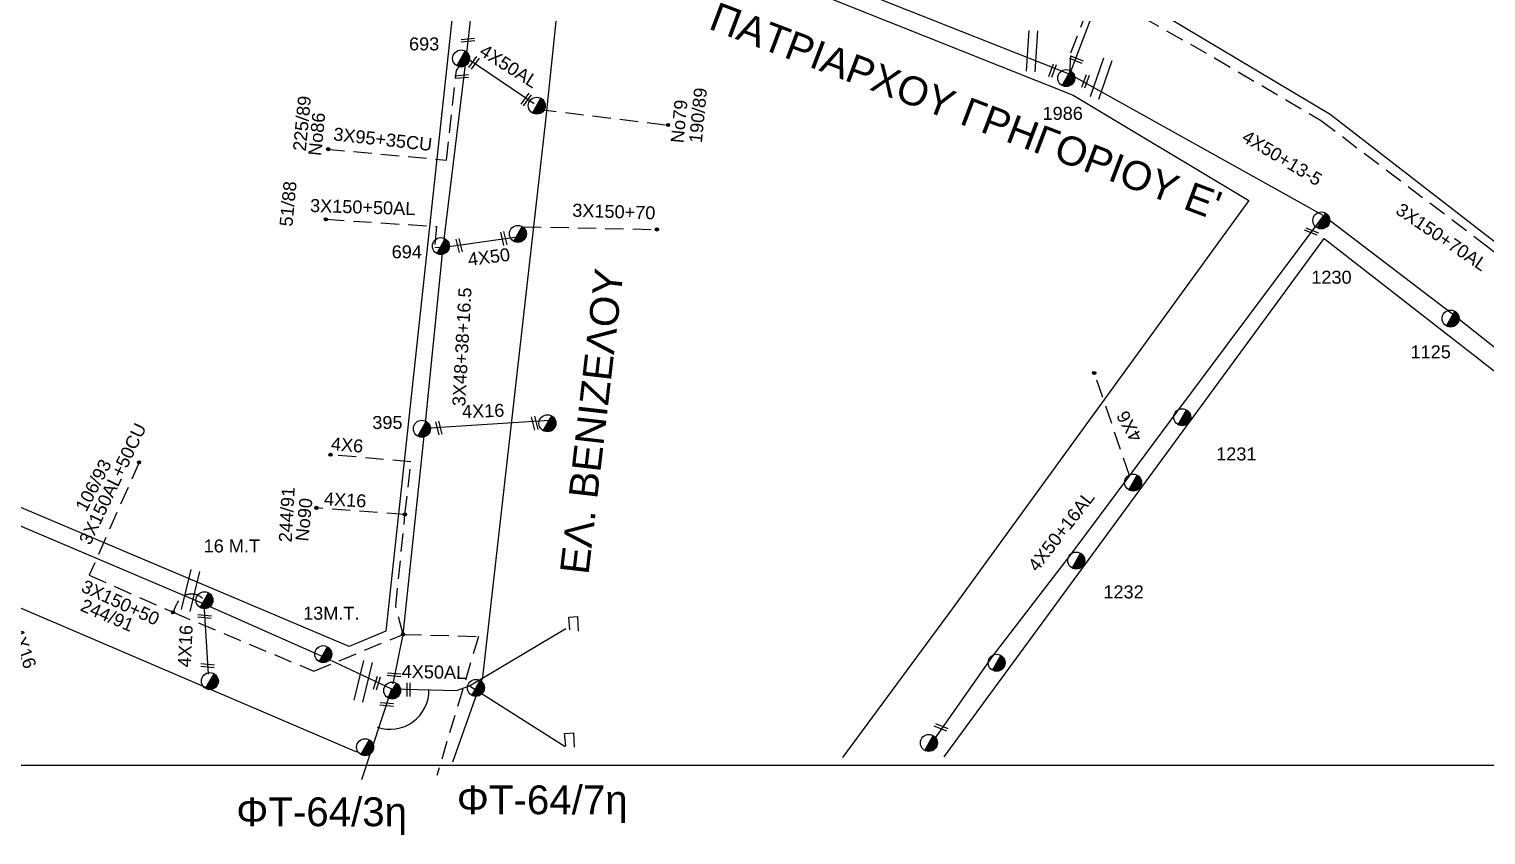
# Model space of a CAD drawing. Header units: millimetres. Extents: x 839 to 3144, y 747 to 1790.
# Drawn here: x 1814.2 to 2016.4, y 754.1 to 865.8 of the extents above; entities that cross this region are included whole.
import ezdxf
from ezdxf.enums import TextEntityAlignment as Align

# ---------------------------------------------------------------- set-up
doc = ezdxf.new("R2010")
doc.units = ezdxf.units.MM
doc.linetypes.add('DASHED', pattern=[19.05, 12.7, -6.35])
for name, color, linetype in [('Γέφυρες Εναερίου Δικτύου', 7, 'DASHED'), ('Γυμνά εναέρια ΧΤ (3Φ)   4x50AL', 7, 'Continuous'), ('Γυμνά εναέρια ΧΤ και ΦΟΠ (3Φ)   4x50+16AL', 7, 'Continuous'), ('Εναέρια παροχή ΧΤ 4x16', 7, 'SYN_LINE'), ('Επιγραφές - Σχήματα', 7, 'Continuous'), ('Καλώδια ΧΤ   3x150+50AL', 7, 'DASHED'), ('Καλώδια ΧΤ   3x150+70AL', 7, 'DASHED'), ('Καλώδια ΧΤ   3x150AL+50CU', 7, 'DASHED'), ('Καλώδια ΧΤ   3x48+38+16.5', 7, 'DASHED'), ('Καλώδια ΧΤ   3x82+57+13-5', 7, 'Continuous'), ('Καλώδια ΧΤ   3x95+35CU', 7, 'DASHED'), ('Καλώδια ΧΤ   4x16AL', 7, 'DASHED'), ('Καλώδια ΧΤ   4x50+13-5', 7, 'Continuous'), ('Μηχανική τομή', 7, 'Continuous'), ('Στύλος ΦΜ', 7, 'Continuous'), ('Στύλος ΦΜ @ 1', 7, 'Continuous'), ('Συνδέσεις', 7, 'Continuous'), ('Τομή', 7, 'Continuous'), ('Υπόβαθρο ΔΕΗ', 7, 'Continuous'), ('Υπόγεια καλώδια Παροχών ΧΤ   4x6', 7, 'DASHED')]:
    doc.layers.add(name, color=color, linetype=linetype)
doc.styles.get("Standard").update_dxf_attribs({"font": 'ARIAL.TTF'})
doc.linetypes.add('SYN_LINE', pattern='A,0.5,-0.0001,["/\\/\\/\\/",Standard,S=0.1,R=0,X=0,Y=-0.05],-0.25', length=0.7501)

# ---------------------------------------------------------------- blocks, each defined once
blk = doc.blocks.new('ΥΠΑΡΧΩΝ ΤΣΙΜΕΝΤΕΝΙΟΣ ΣΤΥΛΟΣ')
at = {"layer": 'Στύλος ΦΜ'}
blk.add_hatch(color=7, dxfattribs=at).paths.add_polyline_path([(-1.29, -2.28, 0.574793), (2.62, 0, 0.268822), (1.3, 2.27)])
at = {"layer": 'Στύλος ΦΜ', "color": 7}
blk.add_line((-1.29, -2.28), (1.3, 2.27), dxfattribs=at)
blk.add_circle((0, 0), 2.62, dxfattribs=at)
at = {"layer": 'Στύλος ΦΜ', "flags": 4}
for tag, p in [('ΑΡΙΘΜΟΣ', (-4.68, 8.05)), ('ΤΥΠΟΣ', (-4.91, 3.03))]:
    blk.add_attdef(tag, p, '', height=4, dxfattribs=at)
blk = doc.blocks.new('ΤΟΜΗ')
at = {"layer": 'Τομή', "ltscale": 40}
for p, q in [((-5.68, 0), (5.68, 0)), ((5.68, -2.33), (-5.68, -2.33))]:
    blk.add_line(p, q, dxfattribs=at)
blk = doc.blocks.new('_ΣΥΝΔΕΣΗ')
at = {"layer": 'Συνδέσεις', "linetype": 'SYN_LINE', "ltscale": 40}
blk.add_hatch(color=256, dxfattribs=at).paths.add_polyline_path([(0.5, -0.01, 1), (-0.5, -0.01, 1)])
at = {"layer": 'Συνδέσεις'}
blk.add_circle((0, -0.01), 0.5, dxfattribs=at)
blk = doc.blocks.new('ΜΗΧΑΝΙΚΗ ΤΟΜΗ')
at = {"layer": 'Μηχανική τομή', "ltscale": 40}
for p, q in [((-1.89, 0.78), (1.89, 0.78)), ((1.89, 0), (-1.89, 0))]:
    blk.add_line(p, q, dxfattribs=at)
blk = doc.blocks.new('A$C3F94617C')
at = {"layer": 'Μηχανική τομή', "xscale": 0.5, "yscale": 0.5, "zscale": 0.5}
blk.add_blockref('ΜΗΧΑΝΙΚΗ ΤΟΜΗ', (0.95, 0), dxfattribs=at)

msp = doc.modelspace()

# ---------------------------------------------------------------- linework, layer by layer
at = {"layer": 'Γέφυρες Εναερίου Δικτύου', "color": 30, "ltscale": 0.2}
msp.add_lwpolyline([(1884.84, 854.74), (1902.89, 852.54)], dxfattribs=at)
at = {"layer": 'Γέφυρες Εναερίου Δικτύου', "color": 30, "linetype": 'Continuous', "ltscale": 0.2}
msp.add_lwpolyline([(1871.49, 835.56), (1882.24, 837.1)], dxfattribs=at)
at = {"layer": 'Γέφυρες Εναερίου Δικτύου', "color": 62, "ltscale": 0.2}
for points in [[(1834.17, 784.94), (1853.71, 776.77), (1866.09, 781.86)], [(1866.09, 781.86), (1876.57, 781.59), (1870.77, 762.28)]]:
    msp.add_lwpolyline(points, dxfattribs=at)
at = {"layer": 'Γέφυρες Εναερίου Δικτύου', "color": 6, "linetype": 'SYN_LINE', "ltscale": 15}
for points in [[(1875.33, 774.73), (1888.67, 782.7)], [(1875.33, 774.73), (1888.58, 766.34)]]:
    msp.add_lwpolyline(points, dxfattribs=at)
at = {"layer": 'Γέφυρες Εναερίου Δικτύου', "color": 6, "linetype": 'Continuous', "ltscale": 0.2}
msp.add_lwpolyline([(1864.48, 774.3), (1860.33, 761.7)], dxfattribs=at)
at = {"layer": 'Γυμνά εναέρια ΧΤ (3Φ)   4x50AL', "color": 30, "linetype": 'Continuous', "ltscale": 0.2}
msp.add_lwpolyline([(1874.87, 861.91), (1884.29, 855.51)], dxfattribs=at)
at = {"layer": 'Γυμνά εναέρια ΧΤ (3Φ)   4x50AL', "color": 6, "linetype": 'Continuous', "ltscale": 0.2}
msp.add_lwpolyline([(1864.48, 774.3), (1873.52, 774.09), (1875.33, 774.73)], dxfattribs=at)
at = {"layer": 'Γυμνά εναέρια ΧΤ και ΦΟΠ (3Φ)   4x50+16AL', "color": 2, "ltscale": 0.2}
msp.add_lwpolyline([(1958.63, 859.61), (1971.33, 892.94), (1981.35, 918.83)], dxfattribs=at)
at = {"layer": 'Γυμνά εναέρια ΧΤ και ΦΟΠ (3Φ)   4x50+16AL', "color": 85, "ltscale": 0.2}
msp.add_lwpolyline([(1993.86, 839.99), (1973.47, 812.69), (1966.92, 803.91), (1958.64, 792.82), (1948, 779.01), (1939.52, 766.92)], dxfattribs=at)
at = {"layer": 'Εναέρια παροχή ΧΤ 4x16', "color": 62, "linetype": 'DASHED', "ltscale": 0.2}
msp.add_lwpolyline([(1866.09, 781.86), (1865.08, 785.77), (1866.36, 798.51), (1854.07, 799.42)], dxfattribs=at)
at = {"layer": 'Εναέρια παροχή ΧΤ 4x16', "color": 27, "ltscale": 20}
msp.add_lwpolyline([(1838.42, 786.12), (1839.05, 776.37)], dxfattribs=at)
at = {"layer": 'Επιγραφές - Σχήματα'}
msp.add_lwpolyline([(875.79, 1777.39), (2904.25, 1777.39), (2904.25, 763.69), (875.79, 763.69)], close=True, dxfattribs=at)
at = {"layer": 'Επιγραφές - Σχήματα', "linetype": 'Continuous', "ltscale": 0.2}
for points in [[(1889.23, 782.49), (1889.08, 784.25), (1890.32, 784.34), (1890.41, 782.34)], [(1888.67, 766.36), (1888.52, 768.12), (1889.76, 768.21), (1889.84, 766.21)]]:
    msp.add_lwpolyline(points, dxfattribs=at)
msp.add_arc((1864.26, 774.13), 5.43, 251.0202, 1.2494, dxfattribs=at)
at = {"layer": 'Καλώδια ΧΤ   3x150+50AL', "color": 30, "ltscale": 0.2}
msp.add_lwpolyline([(1855.39, 839.46), (1870.72, 838.48), (1870.49, 835.6), (1871.66, 835.55)], dxfattribs=at)
at = {"layer": 'Καλώδια ΧΤ   3x150+70AL', "color": 1, "ltscale": 0.2}
msp.add_lwpolyline([(1958.63, 859.61), (1958.79, 862.56), (1962.13, 871.28), (1978.71, 861.86), (1993.44, 853.23), (2015.69, 836.4), (2031.8, 823.92), (2031.98, 822.55, 0.491744), (2036.46, 819.93), (2047.35, 811.66), (2047.48, 809.67, 0.41348), (2053.3, 804.57, 0.714856), (2055.25, 811.75, -3.261792)], format="xyb", dxfattribs=at)
at = {"layer": 'Καλώδια ΧΤ   3x150+70AL', "color": 30, "ltscale": 0.2}
msp.add_lwpolyline([(1882.55, 837.79), (1882.74, 838.44), (1901.34, 838.05)], dxfattribs=at)
at = {"layer": 'Καλώδια ΧΤ   3x150AL+50CU', "color": 62, "ltscale": 0.2}
msp.add_lwpolyline([(1829.46, 805.75), (1822.52, 790.09), (1834.17, 784.94), (1834.67, 786.12, -0.51876), (1838.24, 786.87, -2.199682)], format="xyb", dxfattribs=at)
at = {"layer": 'Καλώδια ΧΤ   3x48+38+16.5', "color": 30, "linetype": 'Continuous', "ltscale": 0.2}
msp.add_lwpolyline([(1864.74, 775), (1866.09, 781.86), (1869.06, 809.86), (1871.61, 835.17), (1874.8, 861.29), (1878.31, 892.36)], dxfattribs=at)
at = {"layer": 'Καλώδια ΧΤ   3x82+57+13-5', "color": 27, "ltscale": 0.2}
msp.add_lwpolyline([(1767.89, 815.35), (1790.04, 806.24), (1805.38, 800.14), (1838.42, 786.12), (1855.04, 778.74), (1864.48, 774.3)], dxfattribs=at)
at = {"layer": 'Καλώδια ΧΤ   3x95+35CU', "color": 30, "ltscale": 0.2}
msp.add_lwpolyline([(1855.43, 849.21), (1872.12, 847.67), (1873.51, 860.12), (1874.55, 861.59)], dxfattribs=at)
at = {"layer": 'Καλώδια ΧΤ   4x16AL', "color": 30, "linetype": 'SYN_LINE', "ltscale": 15}
msp.add_lwpolyline([(1869.13, 810.5), (1886.43, 811.6)], dxfattribs=at)
at = {"layer": 'Καλώδια ΧΤ   4x50+13-5', "color": 173, "ltscale": 0.2}
msp.add_lwpolyline([(1878.31, 892.36), (1891.8, 885.93), (1924.93, 872.95), (1958.63, 859.61)], dxfattribs=at)
at = {"layer": 'Καλώδια ΧΤ   4x50+13-5', "color": 85, "ltscale": 0.2}
msp.add_lwpolyline([(1958.63, 859.61), (1993.86, 839.99), (2011.57, 826.5), (2029.36, 812.42), (2050.29, 808)], dxfattribs=at)
at = {"layer": 'Υπόβαθρο ΔΕΗ'}
for points in [[(2050.4, 811.01), (2082.56, 882.05), (2041.78, 902.15), (2046, 911.27), (2086.97, 891.23), (2119.56, 962.8), (2025.87, 1002.07), (1991.13, 915.75), (1971.99, 867.64), (1994.78, 854.07), (2050.4, 811.01)], [(1863.71, 782.32), (1858.59, 780.21), (1778.65, 814.01), (1807.58, 887.53), (1815.09, 906.8), (1875.37, 890.31), (1863.71, 782.32)], [(1872.99, 764.18), (1877.16, 775.95), (1885.89, 853.15), (1888.76, 880.74), (1892.31, 883.33), (1959.1, 856.7), (1983.51, 842.05), (1942.32, 785.44), (1927.1, 764.81)], [(1941.21, 764.88), (1993.96, 836.78), (2043.69, 798.1), (2022, 764.22)], [(1757.89, 763.99), (1773.39, 802.47), (1859.62, 765.56)]]:
    msp.add_lwpolyline(points, dxfattribs=at)
at = {"layer": 'Υπόγεια καλώδια Παροχών ΧΤ   4x6', "color": 85, "ltscale": 0.2}
msp.add_lwpolyline([(1966.92, 803.91), (1962.06, 818.14)], dxfattribs=at)
at = {"layer": 'Υπόγεια καλώδια Παροχών ΧΤ   4x6', "color": 62, "ltscale": 0.2}
msp.add_lwpolyline([(1866.36, 798.51), (1867.19, 805.82), (1856.03, 806.8)], dxfattribs=at)

# ---------------------------------------------------------------- block references
at = {"layer": 'Επιγραφές - Σχήματα', "ltscale": 0.2}
for p, rotation in [((1874.17, 864.04), 5.299121002562312), ((1875.54, 860.29), 54.09944570136616), ((1958.61, 861.77), 338.3146598903933), ((1873.31, 858.98), 5.29912100256211), ((1956.1, 859.13), 70.16309264669293), ((1960.67, 857.64), 70.16309264669293), ((1882.78, 855.2), 54.09944570136616), ((1880.48, 835.93), 104.0555688471416), ((1991.24, 837.94), 338.3146598903933), ((1874.29, 834.96), 104.0555688471416), ((1871.47, 809.63), 104.0555688471415), ((1884.78, 810.3), 104.0555688471416), ((1839.51, 784.46), 174.7889752441883), ((1839.93, 777.64), 174.7889752441883), ((1865.8, 776.38), 174.7889752441883), ((1862.54, 776.07), 253.5672198617582), ((1866.64, 775.14), 270.1472871412829), ((1864.79, 772.27), 174.7889752441883), ((1939.83, 769.15), 338.3146598903931)]:
    msp.add_blockref('A$C3F94617C', p, dxfattribs=dict(at, rotation=rotation))
at = {"layer": 'Στύλος ΦΜ @ 1', "ltscale": 40}
ref = msp.add_blockref('ΥΠΑΡΧΩΝ ΤΣΙΜΕΝΤΕΝΙΟΣ ΣΤΥΛΟΣ', (1874.15, 861.78), dxfattribs=dict(at, xscale=0.4499999999998181, yscale=0.4499999999998181, zscale=0.4499999999998181))
ref.add_attrib('ΤΥΠΟΣ', '693', (1866.92, 862.9), dxfattribs={"layer": 'Στύλος ΦΜ', "height": 1.8, "flags": 4})
ref = msp.add_blockref('ΥΠΑΡΧΩΝ ΤΣΙΜΕΝΤΕΝΙΟΣ ΣΤΥΛΟΣ', (1958.15, 859.06), dxfattribs=dict(at, xscale=0.4499999999998181, yscale=0.4499999999998181, zscale=0.4499999999998181))
ref.add_attrib('ΤΥΠΟΣ', '1986', (1954.86, 853.26), dxfattribs={"layer": 'Στύλος ΦΜ', "height": 1.8, "flags": 4})
at = {"layer": 'Στύλος ΦΜ @ 1', "ltscale": 40, "xscale": 0.4499999999998181, "yscale": 0.4499999999998181, "zscale": 0.4499999999998181}
for p in [(1884.65, 855.23), (1882.03, 837.44), (1886.14, 811.16), (1967.43, 802.94), (1948.49, 777.94), (1839.27, 775.39), (1864.58, 774.08), (1876.2, 774.45), (1860.83, 766.21), (1939.08, 766.81)]:
    msp.add_blockref('ΥΠΑΡΧΩΝ ΤΣΙΜΕΝΤΕΝΙΟΣ ΣΤΥΛΟΣ', p, dxfattribs=at)
at = {"layer": 'Στύλος ΦΜ @ 1', "ltscale": 40}
ref = msp.add_blockref('ΥΠΑΡΧΩΝ ΤΣΙΜΕΝΤΕΝΙΟΣ ΣΤΥΛΟΣ', (1993.56, 839.31), dxfattribs=dict(at, xscale=0.4499999999998181, yscale=0.4499999999998181, zscale=0.4499999999998181))
ref.add_attrib('ΤΥΠΟΣ', '1230', (1992.17, 830.53), dxfattribs={"layer": 'Στύλος ΦΜ', "height": 1.8, "flags": 4})
ref = msp.add_blockref('ΥΠΑΡΧΩΝ ΤΣΙΜΕΝΤΕΝΙΟΣ ΣΤΥΛΟΣ', (1871.34, 835.75), dxfattribs=dict(at, xscale=0.4499999999998181, yscale=0.4499999999998181, zscale=0.4499999999998181))
ref.add_attrib('ΤΥΠΟΣ', '694', (1864.51, 834.05), dxfattribs={"layer": 'Στύλος ΦΜ', "height": 1.8, "flags": 4})
ref = msp.add_blockref('ΥΠΑΡΧΩΝ ΤΣΙΜΕΝΤΕΝΙΟΣ ΣΤΥΛΟΣ', (2011.51, 825.7), dxfattribs=dict(at, xscale=0.4499999999998181, yscale=0.4499999999998181, zscale=0.4499999999998181))
ref.add_attrib('ΤΥΠΟΣ', '1125', (2005.94, 820.17), dxfattribs={"layer": 'Στύλος ΦΜ', "height": 1.8, "flags": 4})
ref = msp.add_blockref('ΥΠΑΡΧΩΝ ΤΣΙΜΕΝΤΕΝΙΟΣ ΣΤΥΛΟΣ', (1974.25, 812.01), dxfattribs=dict(at, xscale=0.4499999999998181, yscale=0.4499999999998181, zscale=0.4499999999998181))
ref.add_attrib('ΤΥΠΟΣ', '1231', (1978.96, 806.01), dxfattribs={"layer": 'Στύλος ΦΜ', "height": 1.8, "flags": 4})
ref = msp.add_blockref('ΥΠΑΡΧΩΝ ΤΣΙΜΕΝΤΕΝΙΟΣ ΣΤΥΛΟΣ', (1868.7, 810.41), dxfattribs=dict(at, xscale=0.4499999999998181, yscale=0.4499999999998181, zscale=0.4499999999998181))
ref.add_attrib('ΤΥΠΟΣ', '395', (1861.82, 810.37), dxfattribs={"layer": 'Στύλος ΦΜ', "height": 1.8, "flags": 4})
ref = msp.add_blockref('ΥΠΑΡΧΩΝ ΤΣΙΜΕΝΤΕΝΙΟΣ ΣΤΥΛΟΣ', (1838.52, 786.62), dxfattribs=dict(at, xscale=0.4499999999998181, yscale=0.4499999999998181, zscale=0.4499999999998181))
ref.add_attrib('ΤΥΠΟΣ', '16 M.T', (1838.41, 793.24), dxfattribs={"layer": 'Στύλος ΦΜ', "height": 1.8, "flags": 4})
ref = msp.add_blockref('ΥΠΑΡΧΩΝ ΤΣΙΜΕΝΤΕΝΙΟΣ ΣΤΥΛΟΣ', (1959.54, 792.11), dxfattribs=dict(at, xscale=0.4499999999998181, yscale=0.4499999999998181, zscale=0.4499999999998181))
ref.add_attrib('ΤΥΠΟΣ', '1232', (1963.31, 786.87), dxfattribs={"layer": 'Στύλος ΦΜ', "height": 1.8, "flags": 4})
ref = msp.add_blockref('ΥΠΑΡΧΩΝ ΤΣΙΜΕΝΤΕΝΙΟΣ ΣΤΥΛΟΣ', (1855.02, 779.13), dxfattribs=dict(at, xscale=0.4499999999998181, yscale=0.4499999999998181, zscale=0.4499999999998181))
ref.add_attrib('ΤΥΠΟΣ', '13Μ.Τ.', (1852.22, 783.91), dxfattribs={"layer": 'Στύλος ΦΜ', "height": 1.8, "flags": 4})
at = {"layer": 'Συνδέσεις', "xscale": 0.4500000000000455, "yscale": 0.4500000000000455, "zscale": 0.4500000000000455}
for p in [(1902.87, 852.55), (1855.7, 849.2), (1855.38, 839.47), (1901.33, 838.06), (1962.04, 818.15), (1856.02, 806.81), (1829.44, 805.75), (1854.06, 799.43), (1866.35, 798.52), (1834.15, 784.94), (1866.08, 781.87)]:
    msp.add_blockref('_ΣΥΝΔΕΣΗ', p, dxfattribs=at)
at = {"layer": 'Τομή'}
for p, xscale, yscale, zscale, rotation in [((1952.8, 862.84), 0.4999999999999389, 0.4999999999999389, 0.4999999999999389, 86.28120016076343), ((1962.45, 859.17), 0.5000000000000241, 0.5000000000000241, 0.5000000000000241, 70.75234565050907), ((1836.02, 788.1), 0.5000000000000501, 0.5000000000000501, 0.5000000000000501, 76.28042086182649), ((1859.98, 775.51), 0.5000000000000501, 0.5000000000000501, 0.5000000000000501, 76.28042086182649)]:
    msp.add_blockref('ΤΟΜΗ', p, dxfattribs=dict(at, xscale=xscale, yscale=yscale, zscale=zscale, rotation=rotation))

# ---------------------------------------------------------------- texts
at = {"layer": 'Γυμνά εναέρια ΧΤ (3Φ)   4x50AL', "ltscale": 0.2}
msp.add_text('4X50', height=1.8, rotation=7.2211, dxfattribs=at).set_placement((1878.01, 834.25), align=Align.MIDDLE)
at = {"layer": 'Γυμνά εναέρια ΧΤ (3Φ)   4x50AL', "linetype": 'Continuous', "ltscale": 0.2, "char_height": 1.8, "width": 17.8426, "attachment_point": 1}
for insert, rotation in [((1877.5, 863.87), 327.7005), ((1865.92, 777.64), 358.9647)]:
    msp.add_mtext('4Χ50AL', dxfattribs=dict(at, insert=insert, rotation=rotation))
at = {"layer": 'Γυμνά εναέρια ΧΤ και ΦΟΠ (3Φ)   4x50+16AL', "ltscale": 0.2}
msp.add_text('4X50+16AL', height=1.8, rotation=52.1797, dxfattribs=at).set_placement((1957.45, 796.2), align=Align.MIDDLE)
at = {"layer": 'Εναέρια παροχή ΧΤ 4x16', "ltscale": 20}
for rotation, p in [(356.6367, (1858.06, 800.54)), (290.3794, (1813.39, 780)), (87.1349, (1835.86, 780.25))]:
    msp.add_text('4X16', height=1.8, rotation=rotation, dxfattribs=at).set_placement(p, align=Align.MIDDLE)
at = {"layer": 'Επιγραφές - Σχήματα', "ltscale": 0.2, "attachment_point": 1}
for s, insert, char_height, width, rotation in [("ΠΑΤΡΙΑΡΧΟΥ ΓΡΗΓΟΡΙΟΥ Ε'", (1909.75, 869.7), 4, 80.7642, 339.2524), ('190/89', (1905.77, 850.15), 1.8, 9.756, 84.4776), ('225/89', (1850.79, 849.02), 1.8, 9.756, 84.379), ('Νο79', (1903.22, 850.15), 1.8, 9.756, 84.4776), ('Νο86', (1852.93, 848.38), 1.8, 9.756, 84.379), ('51/88', (1848.92, 838.57), 1.8, 9.756, 84.379), ('ΕΛ. ΒΕΝΙΖΕΛΟΥ', (1887.85, 790.52), 4, 54.9499, 83.4006), ('106/93', (1820.51, 799.59), 1.8, 9.756, 62.1591), ('244/91', (1848.83, 794.7), 1.8, 9.756, 86.7721), ('Νο90', (1851.14, 794.89), 1.8, 9.756, 84.379), ('244/91', (1821.86, 786.88), 1.8, 9.756, 336.7879)]:
    msp.add_mtext(s, dxfattribs=dict(at, insert=insert, char_height=char_height, width=width, rotation=rotation))
at = {"layer": 'Επιγραφές - Σχήματα', "ltscale": 0.2, "char_height": 4, "width": 19.6719, "attachment_point": 1}
for s, insert in [('ΦΤ-64/7η', (1873.55, 760.92)), ('ΦΤ-64/3η', (1842.93, 759.26))]:
    msp.add_mtext(s, dxfattribs=dict(at, insert=insert))
at = {"layer": 'Καλώδια ΧΤ   3x150+50AL', "ltscale": 0.2}
for s, rotation, p in [('3X150+50AL', 358.2118, (1860.49, 841.16)), ('3X150+50', 335.2169, (1826.87, 786.29))]:
    msp.add_text(s, height=1.8, rotation=rotation, dxfattribs=at).set_placement(p, align=Align.MIDDLE)
at = {"layer": 'Καλώδια ΧΤ   3x150+70AL', "ltscale": 0.2}
for s, rotation, p in [('3X150+70', 358.0705, (1895.35, 840.54)), ('3X150+70AL', 325.9303, (2010.28, 837.01))]:
    msp.add_text(s, height=1.8, rotation=rotation, dxfattribs=at).set_placement(p, align=Align.MIDDLE)
at = {"layer": 'Καλώδια ΧΤ   3x150AL+50CU', "ltscale": 0.2}
msp.add_text('3X150AL+50CU', height=1.8, rotation=64.4491, dxfattribs=at).set_placement((1825.78, 802.77), align=Align.MIDDLE)
at = {"layer": 'Καλώδια ΧΤ   3x48+38+16.5', "ltscale": 0.2}
msp.add_text('3X48+38+16.5', height=1.8, rotation=86.8862, dxfattribs=at).set_placement((1874.26, 821.77), align=Align.MIDDLE)
at = {"layer": 'Καλώδια ΧΤ   3x95+35CU', "ltscale": 0.2}
msp.add_text('3X95+35CU', height=1.8, rotation=353.764, dxfattribs=at).set_placement((1863.28, 850.57), align=Align.MIDDLE)
at = {"layer": 'Καλώδια ΧΤ   4x16AL', "ltscale": 0.2}
msp.add_text('4X16', height=1.8, rotation=1.9396, dxfattribs=at).set_placement((1877.21, 812.88), align=Align.MIDDLE)
at = {"layer": 'Καλώδια ΧΤ   4x50+13-5', "ltscale": 0.2}
msp.add_text('4X50+13-5', height=1.8, rotation=328.8058, dxfattribs=at).set_placement((1988.13, 847.98), align=Align.MIDDLE)
at = {"layer": 'Υπόγεια καλώδια Παροχών ΧΤ   4x6', "ltscale": 0.2}
for rotation, p in [(119.0778, (1966.9, 810.71)), (355.1253, (1858.33, 808.16))]:
    msp.add_text('4X6', height=1.8, rotation=rotation, dxfattribs=at).set_placement(p, align=Align.MIDDLE)

doc.saveas('drawing.dxf')
